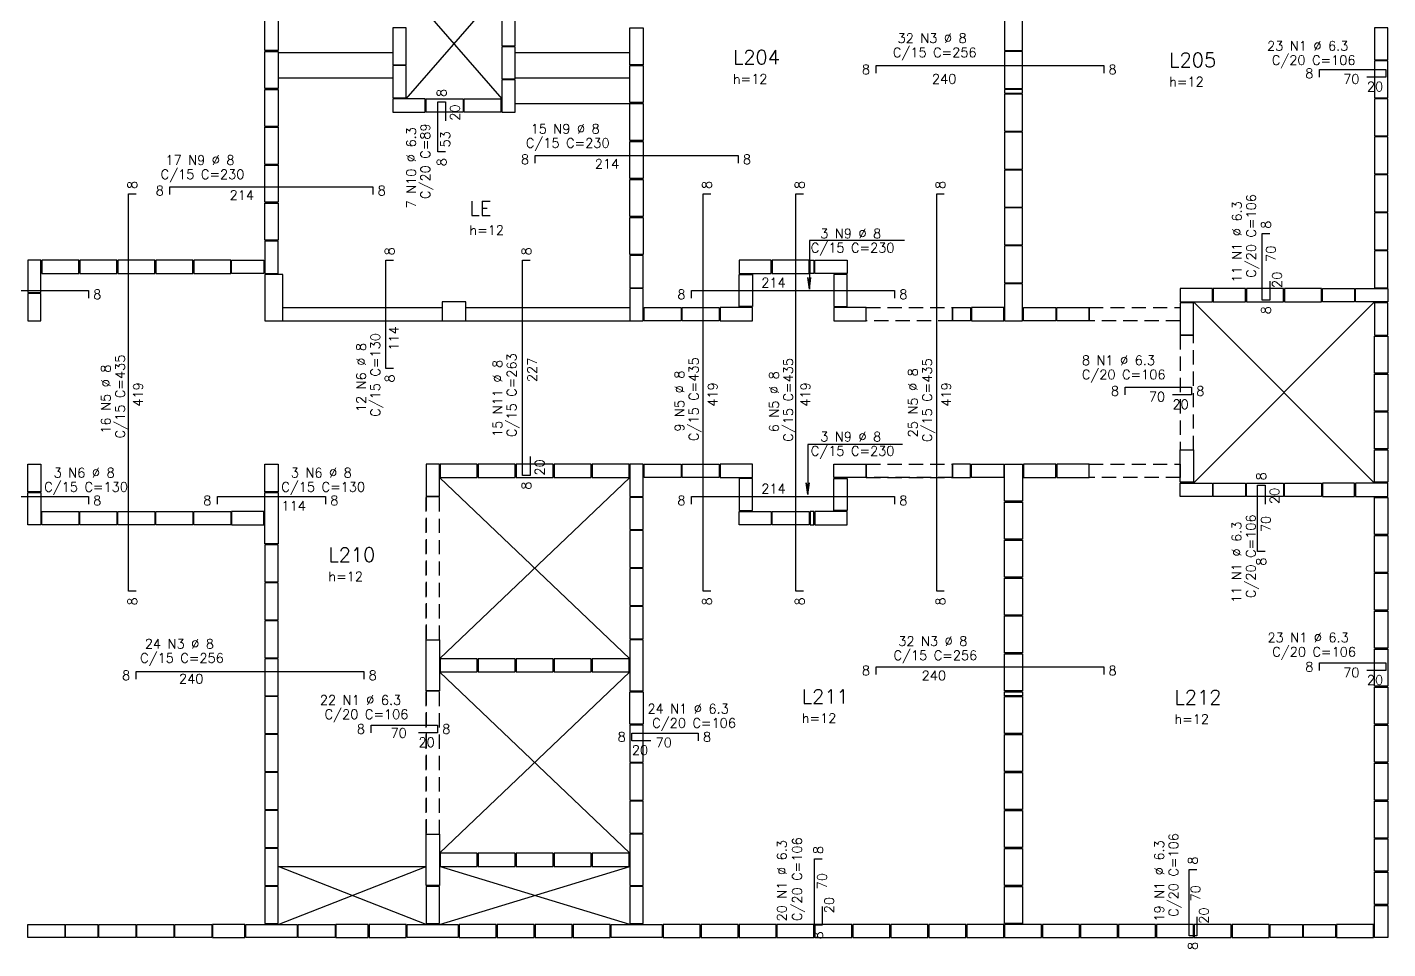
# Model space of a CAD drawing. Extents: x -1 to 121, y -1 to 86.
# Drawn here: x 46.76 to 75.45, y 49.37 to 68.79 of the extents above; entities that cross this region are included whole.
import ezdxf

# ---------------------------------------------------------------- set-up
doc = ezdxf.new("R2010")
doc.units = 0
doc.header["$MEASUREMENT"] = 0
doc.linetypes.add('ESTILO_TQS_0001', pattern=[0.45, 0.3, -0.15])
for name, color, linetype in [('PENA_01', 1, 'CONTINUOUS'), ('PENA_02', 2, 'CONTINUOUS'), ('PENA_03', 3, 'CONTINUOUS'), ('PENA_05', 5, 'CONTINUOUS')]:
    doc.layers.add(name, color=color, linetype=linetype)
doc.styles.get("Standard").update_dxf_attribs({"font": 'ROMANS.SHX'})

msp = doc.modelspace()

# ---------------------------------------------------------------- linework, layer by layer
at = {"layer": 'PENA_01', "linetype": 'Continuous'}
for p, q in [((56.769, 69.184), (56.769, 68.404)), ((57.049, 68.404), (57.049, 69.184)), ((51.769, 68.304), (51.769, 69.084)), ((52.049, 69.084), (52.049, 68.304)), ((67.369, 69.084), (67.369, 68.304)), ((67.749, 68.304), (67.749, 69.084)), ((54.749, 68.784), (54.469, 68.784)), ((54.469, 68.784), (54.469, 68.004)), ((54.749, 68.004), (54.749, 68.784)), ((59.469, 68.004), (59.469, 68.784)), ((59.469, 68.784), (59.749, 68.784)), ((59.749, 68.784), (59.749, 68.004)), ((75.449, 68.784), (75.169, 68.784)), ((75.169, 68.784), (75.169, 68.104)), ((75.449, 68.104), (75.449, 68.784)), ((52.049, 68.304), (51.769, 68.304)), ((51.769, 67.504), (51.769, 68.284)), ((51.769, 68.284), (52.049, 68.284)), ((52.049, 68.284), (52.049, 67.504)), ((56.769, 68.404), (57.049, 68.404)), ((57.049, 68.384), (56.769, 68.384)), ((56.769, 68.384), (56.769, 67.704)), ((57.049, 67.704), (57.049, 68.384)), ((67.369, 68.304), (67.749, 68.304)), ((67.369, 68.284), (67.369, 67.504)), ((67.749, 68.284), (67.369, 68.284)), ((67.749, 67.504), (67.749, 68.284)), ((52.049, 68.264), (54.469, 68.264)), ((54.469, 68.004), (54.749, 68.004)), ((57.049, 68.264), (59.469, 68.264)), ((59.749, 68.004), (59.469, 68.004)), ((75.169, 68.104), (75.449, 68.104)), ((75.169, 68.084), (75.169, 67.304)), ((75.449, 68.084), (75.169, 68.084)), ((75.449, 67.304), (75.449, 68.084)), ((52.049, 67.724), (54.469, 67.724)), ((54.469, 67.984), (54.469, 67.304)), ((54.749, 67.984), (54.469, 67.984)), ((54.749, 67.304), (54.749, 67.984)), ((57.049, 67.724), (59.469, 67.724)), ((59.469, 67.204), (59.469, 67.984)), ((59.469, 67.984), (59.749, 67.984)), ((59.749, 67.984), (59.749, 67.204)), ((52.049, 67.504), (51.769, 67.504)), ((51.769, 66.704), (51.769, 67.484)), ((51.769, 67.484), (52.049, 67.484)), ((52.049, 67.484), (52.049, 66.704)), ((56.769, 67.704), (57.049, 67.704)), ((57.049, 67.684), (56.769, 67.684)), ((56.769, 67.684), (56.769, 67.004)), ((57.049, 67.004), (57.049, 67.684)), ((67.369, 67.504), (67.749, 67.504)), ((67.749, 67.484), (67.369, 67.484)), ((67.369, 67.484), (67.369, 67.404)), ((67.749, 67.404), (67.749, 67.484)), ((54.469, 67.304), (54.749, 67.304)), ((55.149, 67.284), (54.469, 67.284)), ((54.469, 67.284), (54.469, 67.004)), ((55.149, 67.004), (55.149, 67.284)), ((55.169, 67.284), (55.949, 67.284)), ((55.169, 67.004), (55.169, 67.284)), ((55.949, 67.284), (55.949, 67.004)), ((55.969, 67.284), (56.749, 67.284)), ((55.969, 67.004), (55.969, 67.284)), ((56.749, 67.284), (56.749, 67.004)), ((57.049, 67.184), (59.469, 67.184)), ((59.749, 67.204), (59.469, 67.204)), ((59.469, 66.404), (59.469, 67.184)), ((59.469, 67.184), (59.749, 67.184)), ((59.749, 67.184), (59.749, 66.404)), ((67.369, 67.404), (67.749, 67.404)), ((67.369, 67.384), (67.369, 66.604)), ((67.749, 67.384), (67.369, 67.384)), ((67.749, 66.604), (67.749, 67.384)), ((75.169, 67.304), (75.449, 67.304)), ((75.169, 67.284), (75.169, 66.504)), ((75.449, 67.284), (75.169, 67.284)), ((75.449, 66.504), (75.449, 67.284)), ((54.469, 67.004), (55.149, 67.004)), ((55.949, 67.004), (55.169, 67.004)), ((56.749, 67.004), (55.969, 67.004)), ((56.769, 67.004), (57.049, 67.004)), ((52.049, 66.704), (51.769, 66.704)), ((51.769, 65.904), (51.769, 66.684)), ((51.769, 66.684), (52.049, 66.684)), ((52.049, 66.684), (52.049, 65.904)), ((67.369, 66.604), (67.749, 66.604)), ((67.369, 66.584), (67.369, 65.804)), ((67.749, 66.584), (67.369, 66.584)), ((67.749, 65.804), (67.749, 66.584)), ((59.749, 66.404), (59.469, 66.404)), ((59.469, 65.604), (59.469, 66.384)), ((59.469, 66.384), (59.749, 66.384)), ((59.749, 66.384), (59.749, 65.604)), ((75.169, 66.504), (75.449, 66.504)), ((75.169, 66.484), (75.169, 65.704)), ((75.449, 66.484), (75.169, 66.484)), ((75.449, 65.704), (75.449, 66.484)), ((52.049, 65.904), (51.769, 65.904)), ((51.769, 65.104), (51.769, 65.884)), ((51.769, 65.884), (52.049, 65.884)), ((52.049, 65.884), (52.049, 65.104)), ((67.369, 65.804), (67.749, 65.804)), ((67.369, 65.784), (67.369, 65.004)), ((67.749, 65.784), (67.369, 65.784)), ((67.749, 65.004), (67.749, 65.784)), ((75.169, 65.704), (75.449, 65.704)), ((59.749, 65.604), (59.469, 65.604)), ((59.469, 64.804), (59.469, 65.584)), ((59.469, 65.584), (59.749, 65.584)), ((59.749, 65.584), (59.749, 64.804)), ((75.169, 65.684), (75.169, 64.904)), ((75.449, 65.684), (75.169, 65.684)), ((75.449, 64.904), (75.449, 65.684)), ((52.049, 65.104), (51.769, 65.104)), ((51.769, 64.304), (51.769, 65.084)), ((51.769, 65.084), (52.049, 65.084)), ((52.049, 65.084), (52.049, 64.304)), ((67.369, 65.004), (67.749, 65.004)), ((67.369, 64.984), (67.369, 64.204)), ((67.749, 64.984), (67.369, 64.984)), ((67.749, 64.204), (67.749, 64.984)), ((75.169, 64.904), (75.449, 64.904)), ((75.169, 64.884), (75.169, 64.104)), ((75.449, 64.884), (75.169, 64.884)), ((75.449, 64.104), (75.449, 64.884)), ((59.749, 64.804), (59.469, 64.804)), ((59.469, 64.004), (59.469, 64.784)), ((59.469, 64.784), (59.749, 64.784)), ((59.749, 64.784), (59.749, 64.004)), ((52.049, 64.304), (51.769, 64.304)), ((51.769, 64.284), (51.769, 63.604)), ((52.049, 64.284), (51.769, 64.284)), ((52.049, 63.604), (52.049, 64.284)), ((59.749, 64.004), (59.469, 64.004)), ((59.749, 63.984), (59.469, 63.984)), ((59.469, 63.984), (59.469, 63.304)), ((59.749, 63.304), (59.749, 63.984)), ((67.369, 64.204), (67.749, 64.204)), ((67.369, 64.184), (67.369, 63.404)), ((67.749, 64.184), (67.369, 64.184)), ((67.749, 63.404), (67.749, 64.184)), ((75.169, 64.104), (75.449, 64.104)), ((75.169, 64.084), (75.169, 63.304)), ((75.449, 64.084), (75.169, 64.084)), ((75.449, 63.304), (75.449, 64.084)), ((46.769, 63.884), (46.769, 63.204)), ((47.049, 63.884), (46.769, 63.884)), ((47.049, 63.204), (47.049, 63.884)), ((47.849, 63.884), (47.069, 63.884)), ((47.069, 63.884), (47.069, 63.604)), ((47.849, 63.604), (47.849, 63.884)), ((48.649, 63.884), (47.869, 63.884)), ((47.869, 63.884), (47.869, 63.604)), ((48.649, 63.604), (48.649, 63.884)), ((49.449, 63.884), (48.669, 63.884)), ((48.669, 63.884), (48.669, 63.604)), ((49.449, 63.604), (49.449, 63.884)), ((50.249, 63.884), (49.469, 63.884)), ((49.469, 63.884), (49.469, 63.604)), ((50.249, 63.604), (50.249, 63.884)), ((51.049, 63.884), (50.269, 63.884)), ((50.269, 63.884), (50.269, 63.604)), ((51.049, 63.604), (51.049, 63.884)), ((51.069, 63.884), (51.749, 63.884)), ((51.069, 63.604), (51.069, 63.884)), ((51.749, 63.884), (51.749, 63.604)), ((62.449, 63.884), (61.769, 63.884)), ((61.769, 63.884), (61.769, 63.604)), ((62.449, 63.604), (62.449, 63.884)), ((63.249, 63.884), (62.469, 63.884)), ((62.469, 63.884), (62.469, 63.604)), ((63.249, 63.604), (63.249, 63.884)), ((63.269, 63.884), (63.349, 63.884)), ((63.269, 63.604), (63.269, 63.884)), ((63.349, 63.884), (63.349, 63.604)), ((63.369, 63.604), (63.369, 63.884)), ((63.369, 63.884), (64.049, 63.884)), ((64.049, 63.884), (64.049, 63.604)), ((47.069, 63.604), (47.849, 63.604)), ((47.869, 63.604), (48.649, 63.604)), ((48.669, 63.604), (49.449, 63.604)), ((49.469, 63.604), (50.249, 63.604)), ((50.269, 63.604), (51.049, 63.604)), ((51.749, 63.604), (51.069, 63.604)), ((51.769, 63.604), (52.049, 63.604)), ((61.769, 63.604), (62.449, 63.604)), ((61.769, 62.904), (61.769, 63.584)), ((61.769, 63.584), (62.049, 63.584)), ((62.049, 63.584), (62.049, 62.904)), ((62.469, 63.604), (63.249, 63.604)), ((63.349, 63.604), (63.269, 63.604)), ((64.049, 63.604), (63.369, 63.604)), ((64.049, 63.584), (63.769, 63.584)), ((63.769, 63.584), (63.769, 62.904)), ((64.049, 62.904), (64.049, 63.584)), ((46.769, 63.204), (47.049, 63.204)), ((46.769, 63.184), (46.769, 62.604)), ((47.049, 63.184), (46.769, 63.184)), ((47.049, 62.604), (47.049, 63.184)), ((59.469, 63.304), (59.749, 63.304)), ((67.369, 63.404), (67.749, 63.404)), ((67.369, 63.384), (67.369, 62.604)), ((67.749, 63.384), (67.369, 63.384)), ((67.749, 62.604), (67.749, 63.384)), ((71.749, 63.284), (71.069, 63.284)), ((71.069, 63.284), (71.069, 63.004)), ((71.749, 63.004), (71.749, 63.284)), ((72.449, 63.284), (71.769, 63.284)), ((71.769, 63.284), (71.769, 63.004)), ((72.449, 63.004), (72.449, 63.284)), ((73.249, 63.284), (72.469, 63.284)), ((72.469, 63.284), (72.469, 63.004)), ((73.249, 63.004), (73.249, 63.284)), ((74.049, 63.284), (73.269, 63.284)), ((73.269, 63.284), (73.269, 63.004)), ((74.049, 63.004), (74.049, 63.284)), ((74.069, 63.004), (74.069, 63.284)), ((74.069, 63.284), (74.749, 63.284)), ((74.749, 63.284), (74.749, 63.004)), ((74.769, 63.004), (74.769, 63.284)), ((74.769, 63.284), (75.449, 63.284)), ((75.169, 63.304), (75.449, 63.304)), ((75.449, 63.284), (75.449, 63.004)), ((59.769, 62.884), (60.549, 62.884)), ((59.769, 62.604), (59.769, 62.884)), ((60.549, 62.884), (60.549, 62.604)), ((60.569, 62.884), (61.349, 62.884)), ((60.569, 62.604), (60.569, 62.884)), ((61.349, 62.884), (61.349, 62.604)), ((62.049, 62.884), (61.369, 62.884)), ((61.369, 62.884), (61.369, 62.604)), ((62.049, 62.904), (61.769, 62.904)), ((62.049, 62.604), (62.049, 62.884)), ((63.769, 62.904), (64.049, 62.904)), ((64.449, 62.884), (63.769, 62.884)), ((63.769, 62.884), (63.769, 62.604)), ((64.449, 62.604), (64.449, 62.884)), ((66.269, 62.884), (66.649, 62.884)), ((66.269, 62.604), (66.269, 62.884)), ((66.649, 62.884), (66.649, 62.604)), ((67.349, 62.884), (66.669, 62.884)), ((66.669, 62.884), (66.669, 62.604)), ((67.349, 62.604), (67.349, 62.884)), ((67.769, 62.604), (67.769, 62.884)), ((67.769, 62.884), (68.449, 62.884)), ((68.449, 62.884), (68.449, 62.604)), ((68.469, 62.604), (68.469, 62.884)), ((68.469, 62.884), (69.149, 62.884)), ((69.149, 62.884), (69.149, 62.604)), ((71.069, 63.004), (71.749, 63.004)), ((71.349, 62.984), (71.069, 62.984)), ((71.069, 62.984), (71.069, 62.304)), ((71.349, 62.304), (71.349, 62.984)), ((71.769, 63.004), (72.449, 63.004)), ((72.469, 63.004), (73.249, 63.004)), ((73.269, 63.004), (74.049, 63.004)), ((74.749, 63.004), (74.069, 63.004)), ((75.449, 63.004), (74.769, 63.004)), ((75.449, 62.984), (75.169, 62.984)), ((75.169, 62.984), (75.169, 62.304)), ((75.449, 62.304), (75.449, 62.984)), ((46.769, 62.604), (47.049, 62.604)), ((60.549, 62.604), (59.769, 62.604)), ((61.349, 62.604), (60.569, 62.604)), ((61.369, 62.604), (62.049, 62.604)), ((63.769, 62.604), (64.449, 62.604)), ((66.649, 62.604), (66.269, 62.604)), ((66.669, 62.604), (67.349, 62.604)), ((67.369, 62.604), (67.749, 62.604)), ((68.449, 62.604), (67.769, 62.604)), ((69.149, 62.604), (68.469, 62.604)), ((71.069, 62.304), (71.349, 62.304)), ((75.169, 62.304), (75.449, 62.304)), ((75.169, 61.504), (75.169, 62.284)), ((75.169, 62.284), (75.449, 62.284)), ((75.449, 62.284), (75.449, 61.504)), ((75.449, 61.504), (75.169, 61.504)), ((75.169, 60.704), (75.169, 61.484)), ((75.169, 61.484), (75.449, 61.484)), ((75.449, 61.484), (75.449, 60.704)), ((75.449, 60.704), (75.169, 60.704)), ((75.169, 59.904), (75.169, 60.684)), ((75.169, 60.684), (75.449, 60.684)), ((75.449, 60.684), (75.449, 59.904)), ((71.069, 59.204), (71.069, 59.884)), ((71.069, 59.884), (71.349, 59.884)), ((71.349, 59.884), (71.349, 59.204)), ((75.449, 59.904), (75.169, 59.904)), ((75.169, 59.204), (75.169, 59.884)), ((75.169, 59.884), (75.449, 59.884)), ((75.449, 59.884), (75.449, 59.204)), ((46.769, 59.004), (46.769, 59.584)), ((46.769, 59.584), (47.049, 59.584)), ((47.049, 59.584), (47.049, 59.004)), ((51.769, 59.004), (51.769, 59.584)), ((51.769, 59.584), (52.049, 59.584)), ((52.049, 59.584), (52.049, 59.004)), ((55.169, 59.584), (55.169, 58.904)), ((55.449, 59.584), (55.169, 59.584)), ((55.449, 58.904), (55.449, 59.584)), ((56.249, 59.584), (55.469, 59.584)), ((55.469, 59.584), (55.469, 59.304)), ((56.249, 59.304), (56.249, 59.584)), ((57.049, 59.584), (56.269, 59.584)), ((56.269, 59.584), (56.269, 59.304)), ((57.049, 59.304), (57.049, 59.584)), ((57.849, 59.584), (57.069, 59.584)), ((57.069, 59.584), (57.069, 59.304)), ((57.849, 59.304), (57.849, 59.584)), ((58.649, 59.584), (57.869, 59.584)), ((57.869, 59.584), (57.869, 59.304)), ((58.649, 59.304), (58.649, 59.584)), ((59.449, 59.584), (58.669, 59.584)), ((58.669, 59.584), (58.669, 59.304)), ((59.449, 59.304), (59.449, 59.584)), ((59.469, 59.584), (59.469, 58.904)), ((59.749, 59.584), (59.469, 59.584)), ((59.749, 58.904), (59.749, 59.584)), ((59.769, 59.584), (60.549, 59.584)), ((59.769, 59.304), (59.769, 59.584)), ((60.549, 59.584), (60.549, 59.304)), ((60.569, 59.584), (61.349, 59.584)), ((60.569, 59.304), (60.569, 59.584)), ((61.349, 59.584), (61.349, 59.304)), ((62.049, 59.584), (61.369, 59.584)), ((61.369, 59.584), (61.369, 59.304)), ((62.049, 59.304), (62.049, 59.584)), ((63.769, 59.584), (64.449, 59.584)), ((63.769, 59.304), (63.769, 59.584)), ((64.449, 59.584), (64.449, 59.304)), ((66.649, 59.584), (66.269, 59.584)), ((66.269, 59.584), (66.269, 59.304)), ((66.649, 59.304), (66.649, 59.584)), ((66.669, 59.584), (67.349, 59.584)), ((66.669, 59.304), (66.669, 59.584)), ((67.349, 59.584), (67.349, 59.304)), ((67.369, 58.804), (67.369, 59.584)), ((67.369, 59.584), (67.749, 59.584)), ((67.749, 59.584), (67.749, 58.804)), ((68.449, 59.584), (67.769, 59.584)), ((67.769, 59.584), (67.769, 59.304)), ((68.449, 59.304), (68.449, 59.584)), ((69.149, 59.584), (68.469, 59.584)), ((68.469, 59.584), (68.469, 59.304)), ((69.149, 59.304), (69.149, 59.584)), ((55.469, 59.304), (56.249, 59.304)), ((56.269, 59.304), (57.049, 59.304)), ((57.069, 59.304), (57.849, 59.304)), ((57.869, 59.304), (58.649, 59.304)), ((58.669, 59.304), (59.449, 59.304)), ((60.549, 59.304), (59.769, 59.304)), ((61.349, 59.304), (60.569, 59.304)), ((61.369, 59.304), (62.049, 59.304)), ((61.769, 59.284), (61.769, 58.604)), ((62.049, 59.284), (61.769, 59.284)), ((62.049, 58.604), (62.049, 59.284)), ((64.449, 59.304), (63.769, 59.304)), ((63.769, 58.604), (63.769, 59.284)), ((63.769, 59.284), (64.049, 59.284)), ((64.049, 59.284), (64.049, 58.604)), ((66.269, 59.304), (66.649, 59.304)), ((67.349, 59.304), (66.669, 59.304)), ((67.769, 59.304), (68.449, 59.304)), ((68.469, 59.304), (69.149, 59.304)), ((71.349, 59.204), (71.069, 59.204)), ((71.069, 59.184), (71.749, 59.184)), ((71.069, 58.904), (71.069, 59.184)), ((71.749, 59.184), (71.749, 58.904)), ((71.769, 59.184), (72.449, 59.184)), ((71.769, 58.904), (71.769, 59.184)), ((72.449, 59.184), (72.449, 58.904)), ((72.469, 59.184), (73.249, 59.184)), ((72.469, 58.904), (72.469, 59.184)), ((73.249, 59.184), (73.249, 58.904)), ((73.269, 59.184), (74.049, 59.184)), ((73.269, 58.904), (73.269, 59.184)), ((74.049, 59.184), (74.049, 58.904)), ((74.749, 59.184), (74.069, 59.184)), ((74.069, 59.184), (74.069, 58.904)), ((74.749, 58.904), (74.749, 59.184)), ((75.449, 59.184), (74.769, 59.184)), ((74.769, 59.184), (74.769, 58.904)), ((75.449, 59.204), (75.169, 59.204)), ((75.449, 58.904), (75.449, 59.184)), ((47.049, 59.004), (46.769, 59.004)), ((46.769, 58.304), (46.769, 58.984)), ((46.769, 58.984), (47.049, 58.984)), ((47.049, 58.984), (47.049, 58.304)), ((52.049, 59.004), (51.769, 59.004)), ((51.769, 57.904), (51.769, 58.984)), ((51.769, 58.984), (52.049, 58.984)), ((52.049, 58.984), (52.049, 57.904)), ((55.169, 58.904), (55.449, 58.904)), ((59.469, 58.904), (59.749, 58.904)), ((59.469, 58.884), (59.469, 58.204)), ((59.749, 58.884), (59.469, 58.884)), ((59.749, 58.204), (59.749, 58.884)), ((71.749, 58.904), (71.069, 58.904)), ((72.449, 58.904), (71.769, 58.904)), ((73.249, 58.904), (72.469, 58.904)), ((74.049, 58.904), (73.269, 58.904)), ((74.069, 58.904), (74.749, 58.904)), ((74.769, 58.904), (75.449, 58.904)), ((75.169, 58.104), (75.169, 58.884)), ((75.169, 58.884), (75.449, 58.884)), ((75.449, 58.884), (75.449, 58.104)), ((47.069, 58.304), (47.069, 58.584)), ((47.069, 58.584), (47.849, 58.584)), ((47.849, 58.584), (47.849, 58.304)), ((47.869, 58.304), (47.869, 58.584)), ((47.869, 58.584), (48.649, 58.584)), ((48.649, 58.584), (48.649, 58.304)), ((48.669, 58.304), (48.669, 58.584)), ((48.669, 58.584), (49.449, 58.584)), ((49.449, 58.584), (49.449, 58.304)), ((49.469, 58.304), (49.469, 58.584)), ((49.469, 58.584), (50.249, 58.584)), ((50.249, 58.584), (50.249, 58.304)), ((50.269, 58.304), (50.269, 58.584)), ((50.269, 58.584), (51.049, 58.584)), ((51.049, 58.584), (51.049, 58.304)), ((51.749, 58.584), (51.069, 58.584)), ((51.069, 58.584), (51.069, 58.304)), ((51.749, 58.304), (51.749, 58.584)), ((61.769, 58.604), (62.049, 58.604)), ((61.769, 58.584), (62.449, 58.584)), ((61.769, 58.304), (61.769, 58.584)), ((62.449, 58.584), (62.449, 58.304)), ((62.469, 58.584), (63.249, 58.584)), ((62.469, 58.304), (62.469, 58.584)), ((63.249, 58.584), (63.249, 58.304)), ((63.349, 58.584), (63.269, 58.584)), ((63.269, 58.584), (63.269, 58.304)), ((63.349, 58.304), (63.349, 58.584)), ((64.049, 58.584), (63.369, 58.584)), ((63.369, 58.584), (63.369, 58.304)), ((64.049, 58.604), (63.769, 58.604)), ((64.049, 58.304), (64.049, 58.584)), ((67.749, 58.804), (67.369, 58.804)), ((67.369, 58.004), (67.369, 58.784)), ((67.369, 58.784), (67.749, 58.784)), ((67.749, 58.784), (67.749, 58.004)), ((47.049, 58.304), (46.769, 58.304)), ((47.849, 58.304), (47.069, 58.304)), ((48.649, 58.304), (47.869, 58.304)), ((49.449, 58.304), (48.669, 58.304)), ((50.249, 58.304), (49.469, 58.304)), ((51.049, 58.304), (50.269, 58.304)), ((51.069, 58.304), (51.749, 58.304)), ((62.449, 58.304), (61.769, 58.304)), ((63.249, 58.304), (62.469, 58.304)), ((63.269, 58.304), (63.349, 58.304)), ((63.369, 58.304), (64.049, 58.304)), ((59.469, 58.204), (59.749, 58.204)), ((59.469, 58.184), (59.469, 57.404)), ((59.749, 58.184), (59.469, 58.184)), ((59.749, 57.404), (59.749, 58.184)), ((67.749, 58.004), (67.369, 58.004)), ((67.369, 57.204), (67.369, 57.984)), ((67.369, 57.984), (67.749, 57.984)), ((67.749, 57.984), (67.749, 57.204)), ((75.449, 58.104), (75.169, 58.104)), ((75.169, 57.304), (75.169, 58.084)), ((75.169, 58.084), (75.449, 58.084)), ((75.449, 58.084), (75.449, 57.304)), ((52.049, 57.904), (51.769, 57.904)), ((51.769, 57.884), (51.769, 57.104)), ((52.049, 57.884), (51.769, 57.884)), ((52.049, 57.104), (52.049, 57.884)), ((59.469, 57.404), (59.749, 57.404)), ((59.469, 57.384), (59.469, 56.604)), ((59.749, 57.384), (59.469, 57.384)), ((59.749, 56.604), (59.749, 57.384)), ((51.769, 57.104), (52.049, 57.104)), ((67.749, 57.204), (67.369, 57.204)), ((67.369, 56.404), (67.369, 57.184)), ((67.369, 57.184), (67.749, 57.184)), ((67.749, 57.184), (67.749, 56.404)), ((75.449, 57.304), (75.169, 57.304)), ((75.169, 56.504), (75.169, 57.284)), ((75.169, 57.284), (75.449, 57.284)), ((75.449, 57.284), (75.449, 56.504)), ((51.769, 57.084), (51.769, 56.304)), ((52.049, 57.084), (51.769, 57.084)), ((52.049, 56.304), (52.049, 57.084)), ((59.469, 56.604), (59.749, 56.604)), ((59.469, 56.584), (59.469, 55.904)), ((59.749, 56.584), (59.469, 56.584)), ((59.749, 55.904), (59.749, 56.584)), ((51.769, 56.304), (52.049, 56.304)), ((51.769, 56.284), (51.769, 55.504)), ((52.049, 56.284), (51.769, 56.284)), ((52.049, 55.504), (52.049, 56.284)), ((67.749, 56.404), (67.369, 56.404)), ((67.369, 55.604), (67.369, 56.384)), ((67.369, 56.384), (67.749, 56.384)), ((67.749, 56.384), (67.749, 55.604)), ((75.449, 56.504), (75.169, 56.504)), ((75.169, 55.704), (75.169, 56.484)), ((75.169, 56.484), (75.449, 56.484)), ((75.449, 56.484), (75.449, 55.704)), ((55.169, 54.804), (55.169, 55.884)), ((55.169, 55.884), (55.449, 55.884)), ((55.449, 55.884), (55.449, 54.804)), ((59.469, 55.904), (59.749, 55.904)), ((59.469, 55.884), (59.469, 54.804)), ((59.749, 55.884), (59.469, 55.884)), ((59.749, 54.804), (59.749, 55.884)), ((75.449, 55.704), (75.169, 55.704)), ((75.169, 54.904), (75.169, 55.684)), ((75.169, 55.684), (75.449, 55.684)), ((75.449, 55.684), (75.449, 54.904)), ((51.769, 55.504), (52.049, 55.504)), ((51.769, 55.484), (51.769, 54.704)), ((52.049, 55.484), (51.769, 55.484)), ((52.049, 54.704), (52.049, 55.484)), ((56.249, 55.484), (55.469, 55.484)), ((55.469, 55.484), (55.469, 55.204)), ((56.249, 55.204), (56.249, 55.484)), ((57.049, 55.484), (56.269, 55.484)), ((56.269, 55.484), (56.269, 55.204)), ((57.049, 55.204), (57.049, 55.484)), ((57.849, 55.484), (57.069, 55.484)), ((57.069, 55.484), (57.069, 55.204)), ((57.849, 55.204), (57.849, 55.484)), ((58.649, 55.484), (57.869, 55.484)), ((57.869, 55.484), (57.869, 55.204)), ((58.649, 55.204), (58.649, 55.484)), ((59.449, 55.484), (58.669, 55.484)), ((58.669, 55.484), (58.669, 55.204)), ((59.449, 55.204), (59.449, 55.484)), ((67.749, 55.604), (67.369, 55.604)), ((67.369, 54.804), (67.369, 55.584)), ((67.369, 55.584), (67.749, 55.584)), ((67.749, 55.584), (67.749, 54.804)), ((55.469, 55.204), (56.249, 55.204)), ((56.269, 55.204), (57.049, 55.204)), ((57.069, 55.204), (57.849, 55.204)), ((57.869, 55.204), (58.649, 55.204)), ((58.669, 55.204), (59.449, 55.204)), ((55.449, 54.804), (55.169, 54.804)), ((59.469, 54.804), (59.749, 54.804)), ((67.749, 54.804), (67.369, 54.804)), ((75.449, 54.904), (75.169, 54.904)), ((75.169, 54.104), (75.169, 54.884)), ((75.169, 54.884), (75.449, 54.884)), ((75.449, 54.884), (75.449, 54.104)), ((51.769, 54.704), (52.049, 54.704)), ((51.769, 54.684), (51.769, 53.904)), ((52.049, 54.684), (51.769, 54.684)), ((52.049, 53.904), (52.049, 54.684)), ((59.469, 54.104), (59.469, 54.784)), ((59.469, 54.784), (59.749, 54.784)), ((59.749, 54.784), (59.749, 54.104)), ((67.369, 54.704), (67.369, 54.784)), ((67.369, 54.784), (67.749, 54.784)), ((67.749, 54.704), (67.369, 54.704)), ((67.369, 53.904), (67.369, 54.684)), ((67.369, 54.684), (67.749, 54.684)), ((67.749, 54.784), (67.749, 54.704)), ((67.749, 54.684), (67.749, 53.904)), ((59.749, 54.104), (59.469, 54.104)), ((59.469, 54.084), (59.469, 53.304)), ((59.749, 54.084), (59.469, 54.084)), ((59.749, 53.304), (59.749, 54.084)), ((75.449, 54.104), (75.169, 54.104)), ((75.169, 53.304), (75.169, 54.084)), ((75.169, 54.084), (75.449, 54.084)), ((75.449, 54.084), (75.449, 53.304)), ((51.769, 53.904), (52.049, 53.904)), ((51.769, 53.884), (51.769, 53.104)), ((52.049, 53.884), (51.769, 53.884)), ((52.049, 53.104), (52.049, 53.884)), ((67.749, 53.904), (67.369, 53.904)), ((67.369, 53.104), (67.369, 53.884)), ((67.369, 53.884), (67.749, 53.884)), ((67.749, 53.884), (67.749, 53.104)), ((51.769, 53.104), (52.049, 53.104)), ((51.769, 53.084), (51.769, 52.304)), ((52.049, 53.084), (51.769, 53.084)), ((52.049, 52.304), (52.049, 53.084)), ((59.469, 53.304), (59.749, 53.304)), ((59.469, 53.284), (59.469, 52.504)), ((59.749, 53.284), (59.469, 53.284)), ((59.749, 52.504), (59.749, 53.284)), ((67.749, 53.104), (67.369, 53.104)), ((67.369, 52.304), (67.369, 53.084)), ((67.369, 53.084), (67.749, 53.084)), ((67.749, 53.084), (67.749, 52.304)), ((75.449, 53.304), (75.169, 53.304)), ((75.169, 52.504), (75.169, 53.284)), ((75.169, 53.284), (75.449, 53.284)), ((75.449, 53.284), (75.449, 52.504)), ((59.469, 52.504), (59.749, 52.504)), ((75.449, 52.504), (75.169, 52.504)), ((51.769, 52.304), (52.049, 52.304)), ((51.769, 52.284), (51.769, 51.504)), ((52.049, 52.284), (51.769, 52.284)), ((52.049, 51.504), (52.049, 52.284)), ((59.469, 52.484), (59.469, 51.804)), ((59.749, 52.484), (59.469, 52.484)), ((59.749, 51.804), (59.749, 52.484)), ((67.749, 52.304), (67.369, 52.304)), ((67.369, 51.504), (67.369, 52.284)), ((67.369, 52.284), (67.749, 52.284)), ((67.749, 52.284), (67.749, 51.504)), ((75.169, 51.704), (75.169, 52.484)), ((75.169, 52.484), (75.449, 52.484)), ((75.449, 52.484), (75.449, 51.704)), ((55.169, 50.704), (55.169, 51.784)), ((55.169, 51.784), (55.449, 51.784)), ((55.449, 51.784), (55.449, 50.704)), ((59.469, 51.804), (59.749, 51.804)), ((59.469, 51.784), (59.469, 50.704)), ((59.749, 51.784), (59.469, 51.784)), ((59.749, 50.704), (59.749, 51.784)), ((75.449, 51.704), (75.169, 51.704)), ((75.169, 51.004), (75.169, 51.684)), ((75.169, 51.684), (75.449, 51.684)), ((75.449, 51.684), (75.449, 51.004)), ((51.769, 51.504), (52.049, 51.504)), ((51.769, 51.484), (51.769, 50.704)), ((52.049, 51.484), (51.769, 51.484)), ((52.049, 50.704), (52.049, 51.484)), ((56.249, 51.384), (55.469, 51.384)), ((55.469, 51.384), (55.469, 51.104)), ((56.249, 51.104), (56.249, 51.384)), ((57.049, 51.384), (56.269, 51.384)), ((56.269, 51.384), (56.269, 51.104)), ((57.049, 51.104), (57.049, 51.384)), ((57.849, 51.384), (57.069, 51.384)), ((57.069, 51.384), (57.069, 51.104)), ((57.849, 51.104), (57.849, 51.384)), ((58.649, 51.384), (57.869, 51.384)), ((57.869, 51.384), (57.869, 51.104)), ((58.649, 51.104), (58.649, 51.384)), ((59.449, 51.384), (58.669, 51.384)), ((58.669, 51.384), (58.669, 51.104)), ((59.449, 51.104), (59.449, 51.384)), ((67.749, 51.504), (67.369, 51.504)), ((67.369, 50.704), (67.369, 51.484)), ((67.369, 51.484), (67.749, 51.484)), ((67.749, 51.484), (67.749, 50.704)), ((55.469, 51.104), (56.249, 51.104)), ((56.269, 51.104), (57.049, 51.104)), ((57.069, 51.104), (57.849, 51.104)), ((57.869, 51.104), (58.649, 51.104)), ((58.669, 51.104), (59.449, 51.104)), ((75.449, 51.004), (75.169, 51.004)), ((75.169, 50.304), (75.169, 50.984)), ((75.169, 50.984), (75.449, 50.984)), ((75.449, 50.984), (75.449, 50.304)), ((51.769, 50.704), (52.049, 50.704)), ((51.769, 50.684), (51.769, 49.904)), ((52.049, 50.684), (51.769, 50.684)), ((52.049, 49.904), (52.049, 50.684)), ((55.449, 50.704), (55.169, 50.704)), ((55.169, 50.684), (55.169, 49.904)), ((55.449, 50.684), (55.169, 50.684)), ((55.449, 49.904), (55.449, 50.684)), ((59.469, 50.704), (59.749, 50.704)), ((59.469, 50.684), (59.469, 49.904)), ((59.749, 50.684), (59.469, 50.684)), ((59.749, 49.904), (59.749, 50.684)), ((67.749, 50.704), (67.369, 50.704)), ((67.369, 49.904), (67.369, 50.684)), ((67.369, 50.684), (67.749, 50.684)), ((67.749, 50.684), (67.749, 49.904)), ((75.449, 50.304), (75.169, 50.304)), ((75.169, 49.604), (75.169, 50.284)), ((75.169, 50.284), (75.449, 50.284)), ((75.449, 50.284), (75.449, 49.604)), ((46.769, 49.884), (47.549, 49.884)), ((46.769, 49.604), (46.769, 49.884)), ((47.549, 49.884), (47.549, 49.604)), ((47.569, 49.884), (48.249, 49.884)), ((47.569, 49.604), (47.569, 49.884)), ((48.249, 49.884), (48.249, 49.604)), ((48.269, 49.884), (49.049, 49.884)), ((48.269, 49.604), (48.269, 49.884)), ((49.049, 49.884), (49.049, 49.604)), ((49.069, 49.884), (49.849, 49.884)), ((49.069, 49.604), (49.069, 49.884)), ((49.849, 49.884), (49.849, 49.604)), ((49.869, 49.884), (50.649, 49.884)), ((49.869, 49.604), (49.869, 49.884)), ((50.649, 49.884), (50.649, 49.604)), ((51.349, 49.884), (50.669, 49.884)), ((50.669, 49.884), (50.669, 49.604)), ((51.349, 49.604), (51.349, 49.884)), ((51.369, 49.604), (51.369, 49.884)), ((51.369, 49.884), (52.449, 49.884)), ((51.769, 49.904), (52.049, 49.904)), ((52.449, 49.884), (52.449, 49.604)), ((52.469, 49.884), (53.249, 49.884)), ((52.469, 49.604), (52.469, 49.884)), ((53.249, 49.884), (53.249, 49.604)), ((53.949, 49.884), (53.269, 49.884)), ((53.269, 49.884), (53.269, 49.604)), ((53.949, 49.604), (53.949, 49.884)), ((54.749, 49.884), (53.969, 49.884)), ((53.969, 49.884), (53.969, 49.604)), ((54.749, 49.604), (54.749, 49.884)), ((54.769, 49.604), (54.769, 49.884)), ((54.769, 49.884), (55.849, 49.884)), ((55.169, 49.904), (55.449, 49.904)), ((55.849, 49.884), (55.849, 49.604)), ((56.649, 49.884), (55.869, 49.884)), ((55.869, 49.884), (55.869, 49.604)), ((56.649, 49.604), (56.649, 49.884)), ((57.449, 49.884), (56.669, 49.884)), ((56.669, 49.884), (56.669, 49.604)), ((57.449, 49.604), (57.449, 49.884)), ((58.249, 49.884), (57.469, 49.884)), ((57.469, 49.884), (57.469, 49.604)), ((58.249, 49.604), (58.249, 49.884)), ((59.049, 49.884), (58.269, 49.884)), ((58.269, 49.884), (58.269, 49.604)), ((59.049, 49.604), (59.049, 49.884)), ((59.069, 49.604), (59.069, 49.884)), ((59.069, 49.884), (60.149, 49.884)), ((59.469, 49.904), (59.749, 49.904)), ((60.149, 49.884), (60.149, 49.604)), ((60.949, 49.884), (60.169, 49.884)), ((60.169, 49.884), (60.169, 49.604)), ((60.949, 49.604), (60.949, 49.884)), ((61.749, 49.884), (60.969, 49.884)), ((60.969, 49.884), (60.969, 49.604)), ((61.749, 49.604), (61.749, 49.884)), ((62.549, 49.884), (61.769, 49.884)), ((61.769, 49.884), (61.769, 49.604)), ((62.549, 49.604), (62.549, 49.884)), ((63.349, 49.884), (62.569, 49.884)), ((62.569, 49.884), (62.569, 49.604)), ((63.349, 49.604), (63.349, 49.884)), ((64.149, 49.884), (63.369, 49.884)), ((63.369, 49.884), (63.369, 49.604)), ((64.149, 49.604), (64.149, 49.884)), ((64.949, 49.884), (64.169, 49.884)), ((64.169, 49.884), (64.169, 49.604)), ((64.949, 49.604), (64.949, 49.884)), ((65.749, 49.884), (64.969, 49.884)), ((64.969, 49.884), (64.969, 49.604)), ((65.749, 49.604), (65.749, 49.884)), ((66.549, 49.884), (65.769, 49.884)), ((65.769, 49.884), (65.769, 49.604)), ((66.549, 49.604), (66.549, 49.884)), ((67.349, 49.884), (66.569, 49.884)), ((66.569, 49.884), (66.569, 49.604)), ((67.349, 49.604), (67.349, 49.884)), ((67.749, 49.904), (67.369, 49.904)), ((68.149, 49.884), (67.369, 49.884)), ((67.369, 49.884), (67.369, 49.604)), ((68.149, 49.604), (68.149, 49.884)), ((68.949, 49.884), (68.169, 49.884)), ((68.169, 49.884), (68.169, 49.604)), ((68.949, 49.604), (68.949, 49.884)), ((69.749, 49.884), (68.969, 49.884)), ((68.969, 49.884), (68.969, 49.604)), ((69.749, 49.604), (69.749, 49.884)), ((70.549, 49.884), (69.769, 49.884)), ((69.769, 49.884), (69.769, 49.604)), ((70.549, 49.604), (70.549, 49.884)), ((71.349, 49.884), (70.569, 49.884)), ((70.569, 49.884), (70.569, 49.604)), ((71.349, 49.604), (71.349, 49.884)), ((72.149, 49.884), (71.369, 49.884)), ((71.369, 49.884), (71.369, 49.604)), ((72.149, 49.604), (72.149, 49.884)), ((72.949, 49.884), (72.169, 49.884)), ((72.169, 49.884), (72.169, 49.604)), ((72.949, 49.604), (72.949, 49.884)), ((72.969, 49.604), (72.969, 49.884)), ((72.969, 49.884), (73.649, 49.884)), ((73.649, 49.884), (73.649, 49.604)), ((73.669, 49.604), (73.669, 49.884)), ((73.669, 49.884), (74.349, 49.884)), ((74.349, 49.884), (74.349, 49.604)), ((75.149, 49.884), (74.369, 49.884)), ((74.369, 49.884), (74.369, 49.604)), ((75.149, 49.604), (75.149, 49.884)), ((47.549, 49.604), (46.769, 49.604)), ((48.249, 49.604), (47.569, 49.604)), ((49.049, 49.604), (48.269, 49.604)), ((49.849, 49.604), (49.069, 49.604)), ((50.649, 49.604), (49.869, 49.604)), ((50.669, 49.604), (51.349, 49.604)), ((52.449, 49.604), (51.369, 49.604)), ((53.249, 49.604), (52.469, 49.604)), ((53.269, 49.604), (53.949, 49.604)), ((53.969, 49.604), (54.749, 49.604)), ((55.849, 49.604), (54.769, 49.604)), ((55.869, 49.604), (56.649, 49.604)), ((56.669, 49.604), (57.449, 49.604)), ((57.469, 49.604), (58.249, 49.604)), ((58.269, 49.604), (59.049, 49.604)), ((60.149, 49.604), (59.069, 49.604)), ((60.169, 49.604), (60.949, 49.604)), ((60.969, 49.604), (61.749, 49.604)), ((61.769, 49.604), (62.549, 49.604)), ((62.569, 49.604), (63.349, 49.604)), ((63.369, 49.604), (64.149, 49.604)), ((64.169, 49.604), (64.949, 49.604)), ((64.969, 49.604), (65.749, 49.604)), ((65.769, 49.604), (66.549, 49.604)), ((66.569, 49.604), (67.349, 49.604)), ((67.369, 49.604), (68.149, 49.604)), ((68.169, 49.604), (68.949, 49.604)), ((68.969, 49.604), (69.749, 49.604)), ((69.769, 49.604), (70.549, 49.604)), ((70.569, 49.604), (71.349, 49.604)), ((71.369, 49.604), (72.149, 49.604)), ((72.169, 49.604), (72.949, 49.604)), ((73.649, 49.604), (72.969, 49.604)), ((74.349, 49.604), (73.669, 49.604)), ((74.369, 49.604), (75.149, 49.604)), ((75.449, 49.604), (75.169, 49.604))]:
    msp.add_line(p, q, dxfattribs=at)
at = {"layer": 'PENA_01', "linetype": 'ESTILO_TQS_0001'}
for p, q in [((64.449, 62.884), (66.269, 62.884)), ((64.449, 62.604), (64.449, 62.884)), ((66.269, 62.884), (66.269, 62.604)), ((69.149, 62.604), (69.149, 62.884)), ((69.149, 62.884), (71.069, 62.884)), ((71.069, 62.884), (71.069, 62.604)), ((66.269, 62.604), (64.449, 62.604)), ((71.069, 62.604), (69.149, 62.604)), ((71.069, 62.304), (71.069, 59.884)), ((71.349, 62.304), (71.069, 62.304)), ((71.349, 59.884), (71.349, 62.304)), ((71.069, 59.884), (71.349, 59.884)), ((64.449, 59.584), (66.269, 59.584)), ((64.449, 59.304), (64.449, 59.584)), ((66.269, 59.304), (66.269, 59.584)), ((69.149, 59.584), (71.069, 59.584)), ((69.149, 59.304), (69.149, 59.584)), ((71.069, 59.584), (71.069, 59.304)), ((64.449, 59.304), (66.269, 59.304)), ((71.069, 59.304), (69.149, 59.304)), ((55.169, 55.884), (55.169, 58.904)), ((55.169, 58.904), (55.449, 58.904)), ((55.449, 55.884), (55.449, 58.904)), ((55.169, 55.884), (55.449, 55.884)), ((55.169, 51.784), (55.169, 54.804)), ((55.169, 54.804), (55.449, 54.804)), ((55.449, 51.784), (55.449, 54.804)), ((55.169, 51.784), (55.449, 51.784))]:
    msp.add_line(p, q, dxfattribs=at)
for points in [[(64.449, 62.884), (66.269, 62.884), (66.269, 62.604), (64.449, 62.604), (64.449, 62.884)], [(69.149, 62.884), (71.069, 62.884), (71.069, 62.604), (69.149, 62.604), (69.149, 62.884)], [(71.069, 62.304), (71.069, 59.884), (71.349, 59.884), (71.349, 62.304), (71.069, 62.304)], [(64.449, 59.584), (66.269, 59.584), (66.269, 59.304), (64.449, 59.304), (64.449, 59.584)], [(69.149, 59.584), (71.069, 59.584), (71.069, 59.304), (69.149, 59.304), (69.149, 59.584)], [(55.169, 58.904), (55.169, 55.884), (55.449, 55.884), (55.449, 58.904), (55.169, 58.904)], [(55.169, 54.804), (55.169, 51.784), (55.449, 51.784), (55.449, 54.804), (55.169, 54.804)]]:
    msp.add_lwpolyline(points, dxfattribs=at)
at = {"layer": 'PENA_02', "linetype": 'Continuous'}
for p, q in [((52.149, 63.584), (51.769, 63.584)), ((51.769, 63.584), (51.769, 62.604)), ((52.149, 62.604), (52.149, 63.584)), ((59.749, 63.284), (59.469, 63.284)), ((59.469, 63.284), (59.469, 62.604)), ((59.749, 62.604), (59.749, 63.284)), ((56.009, 63.004), (55.509, 63.004)), ((55.509, 63.004), (55.509, 62.604)), ((56.009, 62.604), (56.009, 63.004)), ((51.769, 62.604), (52.149, 62.604)), ((55.509, 62.604), (56.009, 62.604)), ((59.469, 62.604), (59.749, 62.604))]:
    msp.add_line(p, q, dxfattribs=at)
at = {"layer": 'PENA_03', "linetype": 'Continuous'}
for p, q in [((54.749, 69.604), (56.769, 67.284)), ((54.749, 67.284), (56.769, 69.604)), ((52.149, 62.884), (55.509, 62.884)), ((56.009, 62.884), (59.469, 62.884)), ((71.349, 59.184), (75.169, 63.004)), ((71.349, 63.004), (75.169, 59.184)), ((52.149, 62.604), (55.509, 62.604)), ((56.009, 62.604), (59.469, 62.604)), ((59.469, 55.484), (55.449, 59.304)), ((55.449, 55.484), (59.469, 59.304)), ((59.469, 51.384), (55.449, 55.204)), ((55.449, 51.384), (59.469, 55.204)), ((55.169, 49.884), (52.049, 51.104)), ((52.049, 49.884), (55.169, 51.104)), ((52.049, 51.104), (55.169, 51.104)), ((59.469, 49.884), (55.449, 51.104)), ((55.449, 49.884), (59.469, 51.104))]:
    msp.add_line(p, q, dxfattribs=at)
for points in [[(65.258, 64.302), (63.252, 64.302), (63.252, 63.271), (63.219, 63.518), (63.252, 63.271), (63.285, 63.518)], [(65.215, 59.999), (63.219, 59.999), (63.219, 58.942), (63.187, 59.19), (63.219, 58.942), (63.252, 59.19)]]:
    msp.add_lwpolyline(points, dxfattribs=at)
at = {"layer": 'PENA_05', "linetype": 'Continuous'}
for p, q in [((64.659, 67.824), (64.659, 67.984)), ((64.659, 67.984), (69.459, 67.984)), ((69.459, 67.984), (69.459, 67.824)), ((74.009, 67.742), (74.009, 67.902)), ((74.009, 67.902), (75.409, 67.902)), ((75.409, 67.742), (75.009, 67.742)), ((75.409, 67.902), (75.409, 67.742)), ((55.418, 66.164), (55.418, 67.224)), ((55.418, 67.224), (55.578, 67.224)), ((55.578, 67.224), (55.578, 66.824)), ((55.578, 66.164), (55.418, 66.164)), ((57.469, 65.929), (57.469, 66.089)), ((57.469, 66.089), (61.749, 66.089)), ((61.749, 66.089), (61.749, 65.929)), ((49.769, 65.27), (49.769, 65.43)), ((49.769, 65.43), (54.049, 65.43)), ((54.049, 65.43), (54.049, 65.27)), ((48.896, 56.904), (48.896, 65.284)), ((48.896, 65.284), (49.056, 65.284)), ((61.013, 56.904), (61.013, 65.284)), ((61.013, 65.284), (61.173, 65.284)), ((62.968, 56.904), (62.968, 65.284)), ((62.968, 65.284), (63.128, 65.284)), ((65.936, 56.904), (65.936, 65.284)), ((65.936, 65.284), (66.096, 65.284)), ((72.802, 63.044), (72.802, 64.444)), ((72.802, 64.444), (72.962, 64.444)), ((54.321, 61.604), (54.321, 63.884)), ((54.321, 63.884), (54.481, 63.884)), ((57.205, 59.344), (57.205, 63.884)), ((57.205, 63.884), (57.365, 63.884)), ((72.962, 63.444), (72.962, 63.044)), ((45.769, 63.244), (48.049, 63.244)), ((48.049, 63.244), (48.049, 63.084)), ((60.769, 63.084), (60.769, 63.244)), ((60.769, 63.244), (65.049, 63.244)), ((65.049, 63.244), (65.049, 63.084)), ((72.962, 63.044), (72.802, 63.044)), ((54.481, 61.604), (54.321, 61.604)), ((69.909, 61.046), (69.909, 61.206)), ((69.909, 61.206), (71.309, 61.206)), ((71.309, 61.206), (71.309, 61.046)), ((71.309, 61.046), (70.909, 61.046)), ((57.365, 59.744), (57.365, 59.344)), ((57.365, 59.344), (57.205, 59.344)), ((72.701, 57.744), (72.701, 59.144)), ((72.701, 59.144), (72.861, 59.144)), ((72.861, 59.144), (72.861, 58.744)), ((45.769, 58.9), (48.049, 58.9)), ((48.049, 58.9), (48.049, 58.74)), ((50.769, 58.74), (50.769, 58.9)), ((50.769, 58.9), (53.049, 58.9)), ((53.049, 58.9), (53.049, 58.74)), ((60.769, 58.74), (60.769, 58.9)), ((60.769, 58.9), (65.049, 58.9)), ((65.049, 58.9), (65.049, 58.74)), ((72.861, 57.744), (72.701, 57.744)), ((49.056, 56.904), (48.896, 56.904)), ((61.173, 56.904), (61.013, 56.904)), ((63.128, 56.904), (62.968, 56.904)), ((66.096, 56.904), (65.936, 56.904)), ((74.009, 55.234), (74.009, 55.394)), ((74.009, 55.394), (75.409, 55.394)), ((75.409, 55.394), (75.409, 55.234)), ((49.059, 55.054), (49.059, 55.214)), ((49.059, 55.214), (53.859, 55.214)), ((53.859, 55.214), (53.859, 55.054)), ((64.659, 55.154), (64.659, 55.314)), ((64.659, 55.314), (69.459, 55.314)), ((69.459, 55.314), (69.459, 55.154)), ((75.409, 55.234), (75.009, 55.234)), ((54.009, 53.922), (54.009, 54.082)), ((54.009, 54.082), (55.409, 54.082)), ((55.409, 54.082), (55.409, 53.922)), ((55.409, 53.922), (55.009, 53.922)), ((59.509, 53.756), (59.509, 53.916)), ((59.509, 53.916), (60.909, 53.916)), ((59.909, 53.756), (59.509, 53.756)), ((60.909, 53.916), (60.909, 53.756)), ((63.359, 49.864), (63.359, 51.264)), ((63.359, 51.264), (63.519, 51.264)), ((71.259, 49.644), (71.259, 51.044)), ((71.259, 51.044), (71.419, 51.044)), ((63.519, 50.264), (63.519, 49.864)), ((71.419, 50.044), (71.419, 49.644)), ((63.519, 49.864), (63.359, 49.864)), ((71.419, 49.644), (71.259, 49.644))]:
    msp.add_line(p, q, dxfattribs=at)

# ---------------------------------------------------------------- texts
at = {"layer": 'PENA_03', "linetype": 'Continuous'}
for s, height, p in [('32 N3 %%c 8', 0.2, (65.112, 68.463)), ('L204', 0.3, (61.64, 68.012)), ('C/15 C=256', 0.2, (65.012, 68.163)), ('23 N1 %%c 6.3', 0.2, (72.903, 68.3)), ('8', 0.2, (64.359, 67.804)), ('8', 0.2, (69.559, 67.804)), ('L205', 0.3, (70.839, 67.953)), ('C/20 C=106', 0.2, (73.003, 68)), ('h=12', 0.2, (61.64, 67.604)), ('240', 0.2, (65.836, 67.604)), ('h=12', 0.2, (70.839, 67.545)), ('8', 0.2, (73.709, 67.722)), ('70', 0.2, (74.509, 67.602)), ('20', 0.2, (75.009, 67.442)), ('15 N9 %%c 8', 0.2, (57.373, 66.553)), ('C/15 C=230', 0.2, (57.273, 66.253)), ('17 N9 %%c 8', 0.2, (49.673, 65.894)), ('8', 0.2, (57.169, 65.909)), ('214', 0.2, (58.727, 65.814)), ('8', 0.2, (61.849, 65.909)), ('C/15 C=230', 0.2, (49.573, 65.594)), ('8', 0.2, (49.469, 65.25)), ('8', 0.2, (54.149, 65.25)), ('214', 0.2, (51.027, 65.155)), ('LE', 0.3, (56.082, 64.825)), ('h=12', 0.2, (56.082, 64.417)), ('C/15 C=230', 0.2, (63.281, 64.046)), ('3 N9 %%c 8', 0.2, (63.481, 64.346)), ('214', 0.2, (62.239, 63.311)), ('8', 0.2, (48.149, 63.064)), ('8', 0.2, (60.469, 63.064)), ('8', 0.2, (65.149, 63.064)), ('8 N1 %%c 6.3', 0.2, (68.997, 61.673)), ('C/20 C=106', 0.2, (68.997, 61.373)), ('8', 0.2, (69.609, 61.026)), ('8', 0.2, (71.409, 61.026)), ('70', 0.2, (70.409, 60.906)), ('20', 0.2, (70.909, 60.746)), ('3 N9 %%c 8', 0.2, (63.481, 60.063)), ('C/15 C=230', 0.2, (63.281, 59.763)), ('3 N6 %%c 8', 0.2, (47.317, 59.304)), ('3 N6 %%c 8', 0.2, (52.317, 59.304)), ('C/15 C=130', 0.2, (47.117, 59.004)), ('C/15 C=130', 0.2, (52.117, 59.004)), ('214', 0.2, (62.239, 58.968)), ('8', 0.2, (48.149, 58.72)), ('8', 0.2, (50.469, 58.72)), ('8', 0.2, (53.149, 58.72)), ('8', 0.2, (60.469, 58.72)), ('8', 0.2, (65.149, 58.72)), ('114', 0.2, (52.12, 58.606)), ('L210', 0.3, (53.109, 57.525)), ('h=12', 0.2, (53.109, 57.117)), ('32 N3 %%c 8', 0.2, (65.126, 55.754)), ('23 N1 %%c 6.3', 0.2, (72.912, 55.829)), ('24 N3 %%c 8', 0.2, (49.239, 55.698)), ('C/15 C=256', 0.2, (65.026, 55.454)), ('C/20 C=106', 0.2, (73.012, 55.529)), ('C/15 C=256', 0.2, (49.139, 55.398)), ('8', 0.2, (73.709, 55.214)), ('8', 0.2, (48.759, 55.034)), ('240', 0.2, (49.959, 54.961)), ('8', 0.2, (53.959, 55.034)), ('8', 0.2, (64.359, 55.134)), ('240', 0.2, (65.619, 55.029)), ('8', 0.2, (69.559, 55.134)), ('70', 0.2, (74.509, 55.094)), ('20', 0.2, (75.009, 54.934)), ('L211', 0.3, (63.092, 54.537)), ('L212', 0.3, (70.95, 54.519)), ('22 N1 %%c 6.3', 0.2, (52.93, 54.512)), ('24 N1 %%c 6.3', 0.2, (59.838, 54.329)), ('C/20 C=106', 0.2, (53.03, 54.212)), ('C/20 C=106', 0.2, (59.938, 54.029)), ('h=12', 0.2, (63.092, 54.129)), ('h=12', 0.2, (70.95, 54.111)), ('8', 0.2, (53.709, 53.902)), ('70', 0.2, (54.42, 53.818)), ('8', 0.2, (55.509, 53.902)), ('20', 0.2, (55.009, 53.622)), ('8', 0.2, (59.209, 53.736)), ('20', 0.2, (59.509, 53.456)), ('70', 0.2, (60.009, 53.616)), ('8', 0.2, (61.009, 53.736))]:
    msp.add_text(s, height=height, dxfattribs=at).set_placement(p)
for s, p in [('8', (55.598, 67.324)), ('20', (55.878, 66.824)), ('7 N10 %%c 6.3', (54.953, 64.973)), ('C/20 C=89', (55.253, 65.173)), ('53', (55.674, 66.26)), ('8', (55.598, 65.864)), ('8', (49.076, 65.384)), ('8', (61.193, 65.384)), ('8', (63.148, 65.384)), ('8', (66.116, 65.384)), ('C/20 C=106', (72.667, 63.512)), ('11 N1 %%c 6.3', (72.367, 63.412)), ('8', (72.982, 64.544)), ('8', (54.501, 63.984)), ('8', (57.385, 63.984)), ('70', (73.084, 63.846)), ('20', (73.212, 63.298)), ('8', (72.982, 62.744)), ('C/15 C=130', (54.2, 60.581)), ('114', (54.589, 61.976)), ('12 N6 %%c 8', (53.9, 60.681)), ('C/15 C=435', (48.817, 60.126)), ('15 N11 %%c 8', (56.774, 60.155)), ('C/15 C=263', (57.074, 60.155)), ('227', (57.505, 61.314)), ('C/15 C=435', (60.913, 60.07)), ('C/15 C=435', (62.906, 60.056)), ('C/15 C=435', (65.835, 60.049)), ('16 N5 %%c 8', (48.517, 60.226)), ('8', (54.501, 61.304)), ('9 N5 %%c 8', (60.613, 60.27)), ('6 N5 %%c 8', (62.606, 60.256)), ('25 N5 %%c 8', (65.535, 60.149)), ('419', (49.196, 60.794)), ('419', (61.313, 60.794)), ('419', (63.268, 60.794)), ('419', (66.236, 60.794)), ('20', (57.665, 59.344)), ('8', (72.881, 59.244)), ('8', (57.385, 59.044)), ('20', (73.161, 58.744)), ('11 N1 %%c 6.3', (72.36, 56.66)), ('C/20 C=106', (72.66, 56.76)), ('70', (72.977, 58.151)), ('8', (72.881, 57.444)), ('8', (49.076, 56.604)), ('8', (61.193, 56.604)), ('8', (63.148, 56.604)), ('8', (66.116, 56.604)), ('C/20 C=106', (63.092, 49.953)), ('C/20 C=106', (71.03, 50.042)), ('20 N1 %%c 6.3', (62.771, 49.946)), ('8', (63.539, 51.364)), ('19 N1 %%c 6.3', (70.73, 49.942)), ('8', (71.439, 51.144)), ('70', (63.619, 50.623)), ('70', (71.492, 50.367)), ('20', (63.768, 50.118)), ('20', (71.668, 49.898)), ('8', (63.539, 49.564)), ('8', (71.439, 49.344))]:
    msp.add_text(s, height=0.2, rotation=90, dxfattribs=at).set_placement(p)

doc.saveas('drawing.dxf')
